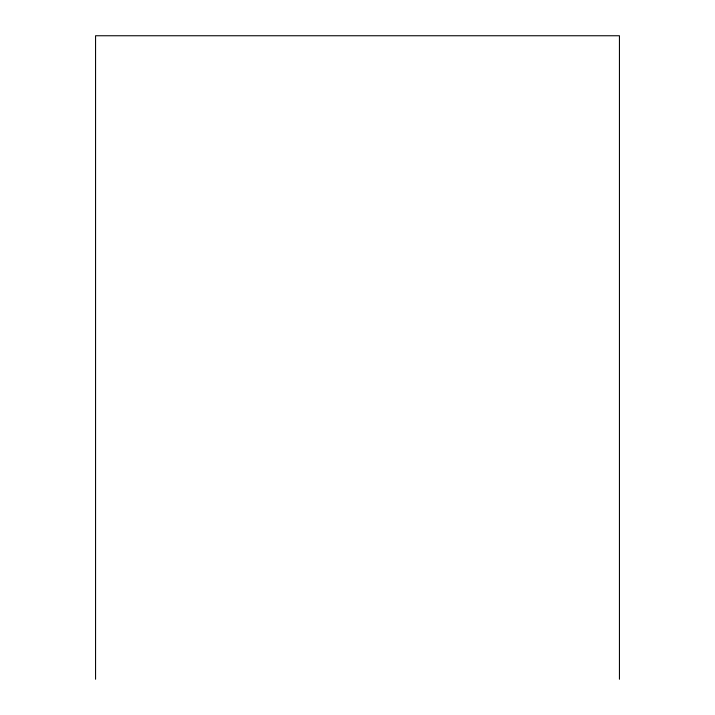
<?xml version="1.0" encoding="UTF-8"?>
<svg xmlns="http://www.w3.org/2000/svg" width="715" height="715" viewBox="0 0 715 715"><rect width="100%" height="100%" fill="white"/><g stroke="black" fill="none" stroke-linecap="round" stroke-linejoin="round"><path stroke-width="1.07" d="M619.44 679.25L619.44 35.75L95.56 35.75L95.56 679.25"/></g></svg>
